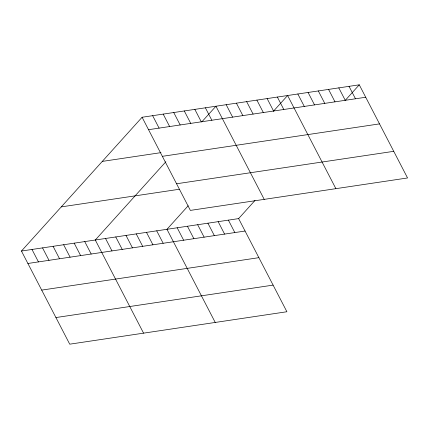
<?xml version="1.0" encoding="UTF-8"?>
<svg xmlns="http://www.w3.org/2000/svg" width="429" height="429" viewBox="0 0 429 429"><rect width="100%" height="100%" fill="white"/><g stroke="black" fill="none" stroke-linecap="round" stroke-linejoin="round"><path stroke-width="0.64" d="M254.992 200.45L238.626 218.602L286.904 311.744L69.729 344.181L21.45 251.04L142.096 117.256L359.271 84.819L407.55 177.96L190.374 210.398L142.096 117.256M165.867 161.749L95.292 240.015L143.57 333.156M201.78 121.922L215.937 106.226L264.216 199.367M188.192 205.759L166.956 229.306L215.235 322.447M273.445 111.218L287.602 95.522L335.88 188.663M345.114 100.515L359.271 84.819M148.541 129.692L365.717 97.254M102.284 161.406L160.961 152.638M162.35 156.328L379.52 123.884M176.571 183.768L393.747 151.324M61.261 206.891L179.252 189.269M21.45 251.04L238.626 218.602M27.896 263.481L245.072 231.038M41.704 290.111L258.875 257.673M55.926 317.551L273.101 285.113M349.029 86.347L355.48 98.783M338.792 87.875L345.243 100.311M328.555 89.404L335.001 101.845M318.318 90.932L324.764 103.373M308.081 92.46L314.527 104.901M297.839 93.994L304.29 106.43M277.365 97.051L283.81 109.486M267.128 98.579L273.573 111.02M256.885 100.107L263.336 112.548M246.648 101.641L253.094 114.076M236.411 103.169L242.857 115.605M226.174 104.697L232.62 117.133M205.384 107.802L211.835 120.238M194.836 109.379L201.287 121.815M184.288 110.955L190.739 123.391M173.74 112.527L180.185 124.968M228.389 220.131L234.835 232.572M163.192 114.103L169.637 126.544M218.147 221.659L224.598 234.1M152.644 115.68L159.089 128.121M207.909 223.193L214.355 235.628M197.672 224.721L204.118 237.157M187.435 226.249L193.881 238.685M177.193 227.778L183.644 240.219M156.719 230.834L163.165 243.275M146.482 232.368L152.928 244.803M136.24 233.896L142.691 246.332M126.003 235.424L132.454 247.86M115.766 236.953L122.211 249.394M105.529 238.481L111.974 250.922M84.738 241.586L91.189 254.027M74.19 243.163L80.641 255.604M63.642 244.739L70.093 257.175M53.094 246.316L59.545 258.751M42.546 247.892L48.992 260.328M31.998 249.469L38.444 261.904"/></g></svg>
